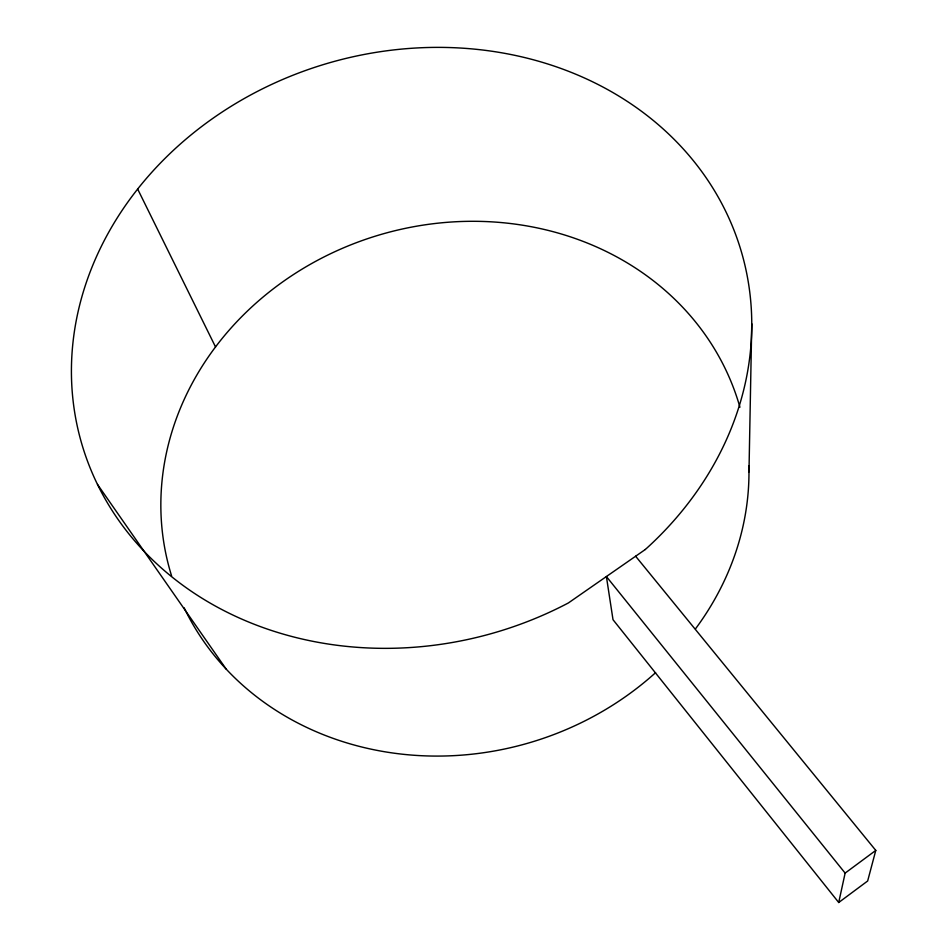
<?xml version="1.0" encoding="UTF-8"?>
<svg xmlns="http://www.w3.org/2000/svg" width="950" height="950" viewBox="0 0 950 950"><rect width="100%" height="100%" fill="white"/><g stroke="black" fill="none" stroke-linecap="round" stroke-linejoin="round"><path stroke-width="1.43" d="M748.98 471.877L751.771 323.784M845.132 873.097L606.397 576.543L613.011 619.697L838.719 902.5L845.132 873.097L875.781 850.404L635.621 556.225M875.781 850.404L867.659 880.994L838.719 902.5M97.518 484.441L226.159 669.085M137.643 189.014L215.531 346.94M748.885 465.916A296.436 264.765 -16.3 0 1 695.459 628.888M655.595 672.659A296.436 264.765 -16.3 0 1 184.146 607.81M171.594 575.89A296.436 264.765 -16.3 0 1 379.359 234.935A296.436 264.765 -16.3 0 1 739.931 407.229M645.323 549.492L568.385 602.953A343.496 296.673 -16 0 1 71.808 385.569A343.496 296.673 -16 0 1 538.579 61.228A343.496 296.673 -16 0 1 645.323 549.492"/></g></svg>
